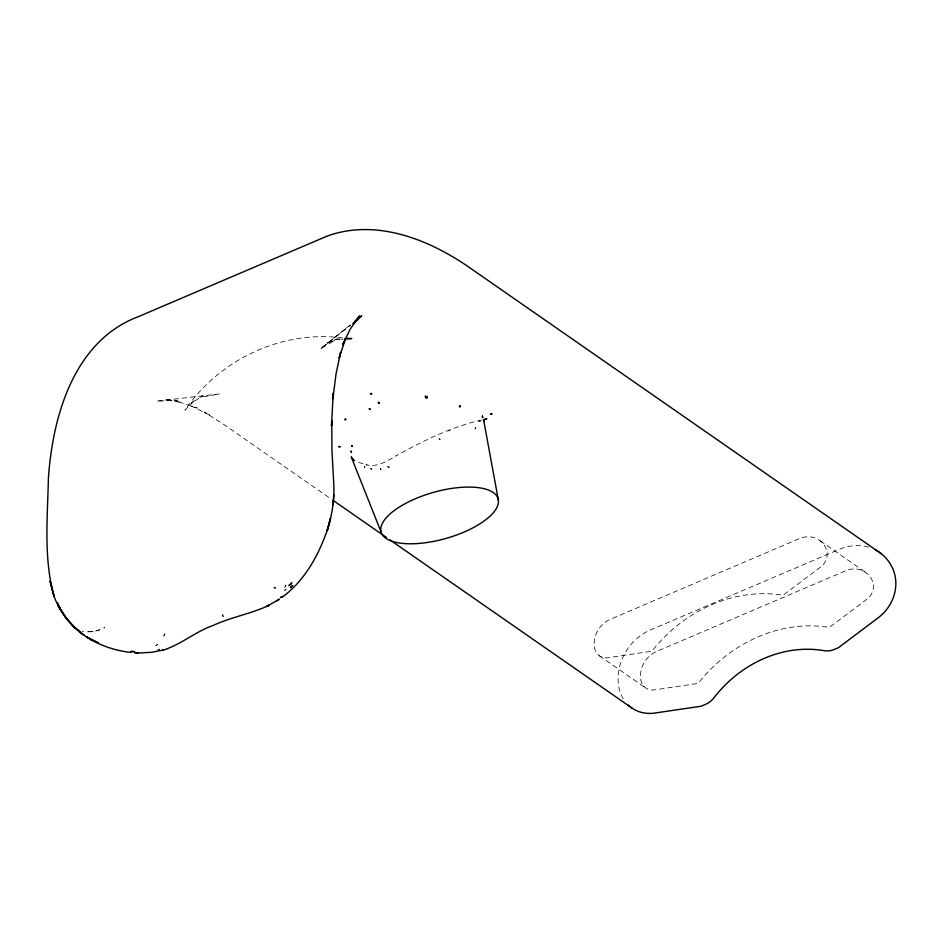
<?xml version="1.0" encoding="UTF-8"?>
<svg xmlns="http://www.w3.org/2000/svg" width="943" height="943" viewBox="0 0 943 943"><rect width="100%" height="100%" fill="white"/><g stroke="black" fill="none" stroke-linecap="round" stroke-linejoin="round"><path stroke-width="0.71" stroke-dasharray="4.71 3.54" d="M275.509 588.361L275.71 587.501L274.107 587.194L273.871 587.984L275.509 588.361L274.107 587.194M164.4 635.782L164.919 633.79L163.21 636.395L165.202 634.356M350.277 324.911L320.455 348.839L350.348 325.194L320.608 348.745L337.323 338.808L326.832 343.028L339.928 338.95L337.346 339.421L343.111 339.079M98.791 630.454L99.864 629.653L93.145 631.515L86.19 631.786L93.463 631.798L98.508 630.195M157.835 650.033L159.685 649.161L157.705 649.892M481.979 419.93C451.52 426.731 423.313 440.735 396.19 455.799L396.744 455.504C387.396 460.773 377.33 467.716 365.967 464.758L366.898 464.934L356.171 461.657M342.38 337.912C281.592 329.956 219.165 359.743 184.946 410.217L195.272 399.785L191.264 403.144L202.981 395.871L199.916 397.439L219.542 393.915L156.503 401.152L177.343 400.374L164.695 399.738L180.455 402.343L174.49 400.351L197.323 408.083L191.464 406.127L209.487 415.014L204.23 412.067L223.338 424.126L330.887 498.859M82.1 631.162L83.538 631.822M820.21 540.858L866.499 573.014M599.418 655.833L645.707 687.989M868.668 547.199A48.647 42.6 -55.2 0 0 839.447 549.309L650.505 629.924A48.647 42.6 -55.2 0 0 619.103 688.272A38.922 34.078 -55.2 0 0 623.665 699.494M475.755 427.356L475.083 429.006L475.755 427.356M286.083 589.269L284.597 590.342L286.083 589.269M380.524 468.412L380.265 469.626L381.172 469.59L380.524 468.412M286.024 585.002L284.927 587.289L286.024 585.002M104.59 627.649L103.919 628.026L104.59 627.649M820.728 566.967L783.032 595.245A141.32 123.769 -55.2 0 0 651.884 651.212L607.987 657.742A14.593 12.778 -55.2 0 1 594.656 648.454A24.329 21.3 -55.2 0 1 610.357 619.28L799.299 538.653A24.329 21.3 -55.2 0 1 826.433 549.557A14.593 12.778 -55.2 0 1 820.728 566.967M867.018 599.135L829.321 627.413A141.32 123.769 -55.2 0 0 698.174 683.369L654.265 689.911A14.593 12.778 -55.2 0 1 640.945 680.61A24.329 21.3 -55.2 0 1 656.646 651.436L845.576 570.821A24.329 21.3 -55.2 0 1 872.723 581.713A14.593 12.778 -55.2 0 1 867.018 599.135M157.493 644.576L155.925 645.472L157.493 644.576M389.211 467.198L388.504 467.563L387.573 466.361L389.211 467.198M440.181 439.167L439.308 439.532L439.049 438.448L440.181 439.167M222.76 614.624L223.102 616.757L222.76 614.624M449.988 430.645L448.491 430.727L449.988 430.645M480.223 421.285L478.973 421.038L480.223 421.285M371.754 469.366L370.599 468.223L371.754 469.366M364.894 467.799L364.281 466.514L364.894 467.799"/><path stroke-width="1.41" d="M326.962 530.968C332.125 515.538 334.635 499.153 333.728 482.887L331.948 450.542L331.783 420.554L331.476 426.012L333.244 393.09L332.938 398.759L335.991 374.123L340.647 352.234L339.138 358.092L345.327 339.174L342.686 344.773L350.348 328.883L359.495 315.964L353.036 323.779M483.771 421.179L483.641 419.989L498.423 500.415A60.812 23.87 -15.9 0 1 412.268 543.781A60.812 23.87 -15.9 0 1 408.189 502.065A60.812 23.87 -15.9 0 1 498.423 500.415M332.962 504.705L333.857 494.721M327.716 528.811L330.533 518.32L327.398 529.73L327.716 528.811C318.887 554.72 304.943 580.487 282.476 596.966M290.786 584.165L291.835 582.703L288.947 585.662L290.656 584.071M282.37 596.377L280.484 597.614L282.452 596.518M353.248 323.626L361.699 315.752L358.269 318.498M484.113 420.059L486.34 418.48M276.971 600.903L279.446 599.182L266.598 606.467L269.309 605.217C251.239 613.799 231.141 617.064 212.977 625.527C195.13 631.68 180.608 644.988 162.502 650.316L163.422 650.045L151.587 652.297L137.808 653.086M485.433 419.281L486.871 418.763L484.219 419.423M344.549 338.985L351.739 338.549L346.553 338.348M132.609 651.66L134.472 651.578L130.794 651.424L132.468 651.566M130.794 652.45C114.999 650.646 99.487 645.472 86.214 636.643L98.296 642.902L89.432 638.812L91.436 639.837C74.179 630.478 60.776 614.553 53.999 596.176C43.472 558.138 47.598 517.636 48.376 478.608C52.56 416.146 73.978 340.588 138.715 316.506L327.657 235.891C377.919 218.069 431.8 240.606 472.808 269.875L881.269 553.706M333.303 500.533L386.477 537.486M390.107 540.009L631.798 707.945M354.533 460.585L352.623 459.111L353.672 460.078M65.574 617.606L75.11 627.955L65.574 617.606L58.101 605.642L67.66 619.928M352.847 459.005L351.185 456.848L381.243 532.406M59.727 607.846L60.765 610.192L57.617 602.801M628.38 705.175A38.922 34.078 -55.2 0 0 654.642 713.061L701.179 706.224L705.541 704.362A19.461 17.033 -55.2 0 0 713.957 697.785A117.003 102.457 -55.2 0 1 824.288 650.705A19.461 17.033 -55.2 0 0 834.225 649.456L838.586 647.593L878.499 617.535A38.922 34.078 -55.2 0 0 893.716 571.093A48.647 42.6 -55.2 0 0 875.293 549.863M482.462 416.087L482.604 417.572L482.462 416.087M425.505 396.143L425.328 397.569L427.049 397.946L427.25 396.508L426.271 397.781L425.505 396.143M352.399 446.404L351.645 445.591L352.399 446.404M459.866 405.608L459.312 406.787L460.031 406.916L459.866 405.608M345.409 418.998L344.89 419.835L346.034 419.706L345.409 418.998M292.589 585.544L290.397 587.666L292.695 585.615M370.34 409.451L369.291 408.708L370.34 409.451M358.399 318.828L354.957 321.539L358.399 318.828M371.224 393.443L370.41 393.974L371.896 393.82L371.224 393.443M379.404 402.979L378.721 403.321L378.226 402.154L379.404 402.979M340.175 446.664L338.773 446.652L340.175 446.664M491.928 413.918L490.56 414.166L491.928 413.918M137.749 652.792L135.038 652.768L137.749 652.792M79.931 631.81L72.187 625.209L84.033 635.323L79.931 631.81M351.491 452.334L350.926 451.178L351.491 452.334M53.999 596.176L50.109 581.324L53.999 596.176"/></g></svg>
